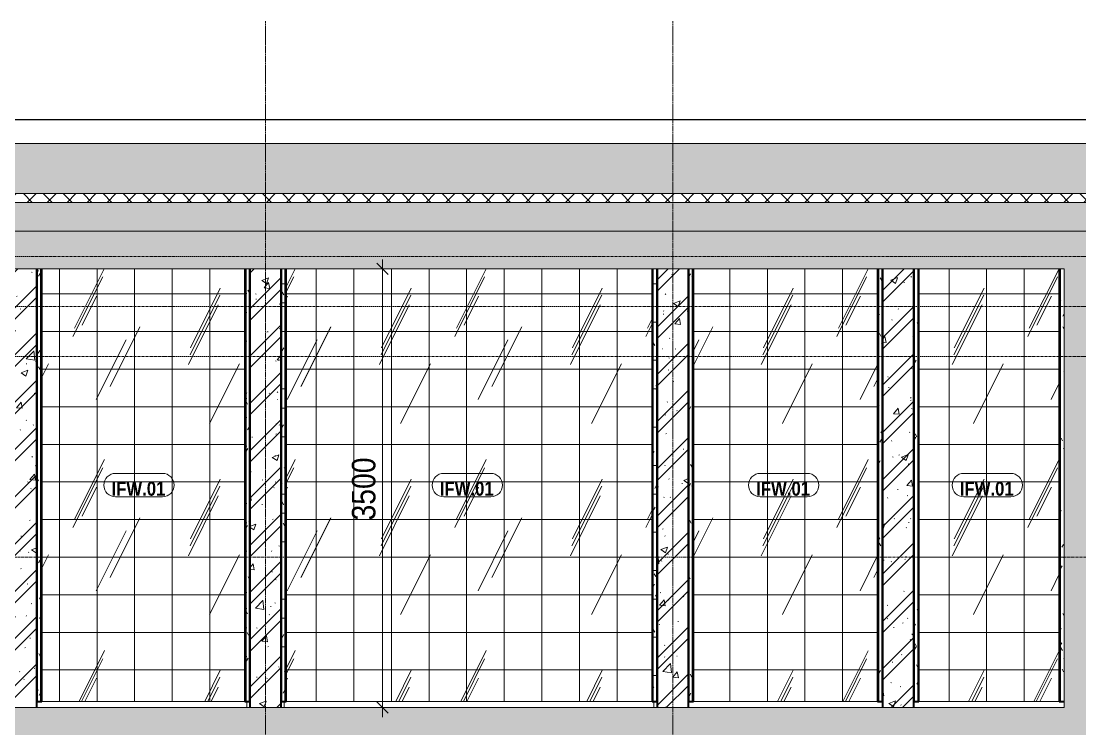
# Model space of a CAD drawing. Header units: millimetres. Extents: x 83532 to 228915, y -7302 to 22802.
# Drawn here: x 163531 to 171980, y -3369 to 2276 of the extents above; entities that cross this region are included whole.
import ezdxf

# ---------------------------------------------------------------- set-up
doc = ezdxf.new("R2010")
doc.units = ezdxf.units.MM
for name, pattern in [('Centre', [31.75, 6.35, -4.7625, 15.875, -4.7625]), ('Grid Line', [22.225, 12.7, -3.175, 3.175, -3.175]), ('Hidden', [7.14375, 4.7625, -2.38125])]:
    doc.linetypes.add(name, pattern=pattern)
for name, color, linetype, lineweight in [('0-3', 10, 'Continuous', 5), ('A-ANNO-DIMS', 211, 'Continuous', 9), ('A-ANNO-DIMS-75', 211, 'Continuous', 9), ('A-DETL-GENF', 92, 'Continuous', 18), ('A-DETL-GENF-1', 9, 'Continuous', 18), ('A-DETL-GENF-3', 92, 'Hidden', 25), ('A-DETL-THIN', 151, 'Continuous', 18), ('A-FLOR-FNSH-2', 7, 'Continuous', 18), ('A-FLOR-LEVL-2', 51, 'Centre', 9), ('A-FLOR-MCUT', 51, 'Continuous', 18), ('A-FLOR-PATT-1', 8, 'Continuous', 18), ('A-WALL', 113, 'Continuous', 18), ('A-WALL-1', 250, 'Continuous', 35), ('A-WALL-IDEN', 211, 'Continuous', 9), ('A-WALL-PATT-1', 111, 'Continuous', 18), ('A-WALL-PATT-2', 254, 'Continuous', 18), ('A-WALL-PATT-3', 9, 'Continuous', 18), ('I-WALL', 2, 'Continuous', 18), ('L-SITE-WALL-2', 7, 'Continuous', 18), ('S-GRID-1', 1, 'Grid Line', 9)]:
    doc.layers.add(name, color=color, linetype=linetype, lineweight=lineweight)
doc.styles.add('Arial_B', font='arialbd.ttf', dxfattribs={"width": 0.85, "height": 112.5})
doc.styles.add('UTM Avo', font='', dxfattribs={"width": 0.9, "height": 187.5})
doc.styles.get('UTM Avo').set_extended_font_data('UTM Avo')
doc.dimstyles.new('1_Dim_chi_tiet_2_5', dxfattribs={"dimscale": 304.8, "dimtxt": 187.368928, "dimasz": 0.295276, "dimexe": 0.246063, "dimexo": 0.0625, "dimgap": 0.024606, "dimtad": 1, "dimdec": 0, "dimrnd": 5, "dimzin": 0, "dimdsep": 46, "dimtxsty": 'UTM Avo', "dimblk1": 'OBLIQUE', "dimblk2": 'OBLIQUE', "dimsah": 1, "dimcen": 0.09, "dimdle": 0.246063, "dimazin": 0, "dimtfac": 1, "dimtdec": 4, "dimtix": 1, "dimtmove": 0, "dimatfit": 3, "dimfxl": 0.492126, "dimfxlon": 1, "dimtvp": 1, "dimtolj": 1, "dimtzin": 0, "dimarcsym": 2})
pattern_1 = [(50, (96991.94, 15725), (546.553, -47.817), [57.15, -628.65]), (355, (96991.94, 15725), (-105.728, 573.17), [45.72, -502.92]), (100.451, (97037.5, 15721), (440.828, 525.35), [48.57, -534.27]), (46.184, (96991.94, 15877.4), (813.237, -126.128), [85.725, -942.975]), (96.636, (97059.7, 15866.9), (712.207, 742.283), [72.855, -801.405]), (351.184, (96991.9, 15877.4), (712.215, 742.276), [68.58, -754.38]), (21, (97068.14, 15839.3), (454.843, -306.796), [57.15, -628.65]), (326, (97068.14, 15839.3), (185.406, 552.564), [45.72, -502.92]), (71.451, (97106.04, 15813.73), (640.251, 245.764), [48.57, -534.27]), (37.5, (96991.94, 15725), (9.2664, 253.665), [5.029, -491.795, 5.029, -505.511, -504.825]), (37.5, (96991.94, 15725), (9.2664, 253.665), [-1007.364, 5.029, -499.796]), (7.5, (96991.94, 15725), (200.4594, 300.5414), [5.029, -286.055, 5.029, -480.365, -192.405]), (7.5, (96991.94, 15725), (200.4594, 300.5414), [-776.478, 5.029, -187.376]), (327.5, (96822.02, 15725), (406.7728, -17.1864), [5.029, -185.471, 5.029, -589.331, -788.67]), (327.5, (96822.02, 15725), (406.7728, -17.1864), [-784.86, 5.029, -783.641]), (317.5, (96745.8, 15725), (444.388, 76.2803), [5.029, -242.621, 5.029, -389.687, -560.07]), (317.5, (96745.8, 15725), (444.388, 76.2803), [-642.366, 5.029, -555.041]), (45, (96991.94, 15725), (-188.5854, 188.5854), []), (45, (96991.94, 16010.75), (-188.5854, 188.5854), [])]
pattern_2 = [(0, (167815.49, 15725), (304.8, 76.2), [25.146, -203.454, 25.146, -203.454, -1219.2]), (0, (167815.49, 15725), (304.8, 76.2), [-457.2, 25.146, -432.054, 25.146, -203.454, -533.4]), (0, (167815.49, 15725), (304.8, 76.2), [-1143, 25.146, -127.254, 25.146, -355.854]), (120, (167929.79, 15763.1), (-218.39114, 225.86454), [25.146, -203.454, 25.146, -203.454, -1219.2]), (120, (167929.79, 15763.1), (-218.39114, 225.86454), [-457.2, 25.146, -432.054, 25.146, -203.454, -533.4]), (120, (167929.79, 15763.1), (-218.39114, 225.86454), [-1143, 25.146, -127.254, 25.146, -355.854]), (240, (167967.89, 15915.5), (-86.40886, -302.06454), [25.146, -203.454, 25.146, -203.454, -1219.2]), (240, (167967.89, 15915.5), (-86.40886, -302.06454), [-457.2, 25.146, -432.054, 25.146, -203.454, -533.4]), (240, (167967.89, 15915.5), (-86.40886, -302.06454), [-1143, 25.146, -127.254, 25.146, -355.854])]
pattern_3 = [(63.435, (169605.76, 15829.33), (-0.001, 1524), [532.46, -2875.3]), (63.435, (168081.76, 15829.33), (-0.001, 1524), [532.46, -2875.3]), (63.435, (170335.3, 16123.8), (-0.001, 1524), [532.46, -2875.3]), (63.435, (168811.3, 16123.8), (-0.001, 1524), [532.46, -2875.3]), (63.435, (170224.9, 16019.83), (-0.001, 1524), [532.46, -2875.3]), (63.435, (168700.9, 16019.83), (-0.001, 1524), [532.46, -2875.3]), (63.435, (170112.3, 16615.1), (-0.001, 1524), [258.8, -3148.965]), (63.435, (168588.3, 16615.1), (-0.001, 1524), [258.8, -3148.965]), (63.435, (170038.7, 16522.95), (-0.001, 1524), [532.46, -2875.3]), (63.435, (168514.7, 16522.95), (-0.001, 1524), [532.46, -2875.3]), (63.435, (170051.7, 16589.1), (-0.001, 1524), [532.46, -2875.3]), (63.435, (168527.7, 16589.1), (-0.001, 1524), [532.46, -2875.3]), (63.435, (169436.84, 16298.94), (-0.001, 1524), [532.46, -2875.3]), (63.435, (167912.84, 16298.94), (-0.001, 1524), [532.46, -2875.3]), (63.435, (169449.83, 16376.9), (-0.001, 1524), [532.46, -2875.3]), (63.435, (167925.83, 16376.9), (-0.001, 1524), [532.46, -2875.3]), (63.435, (169453.3, 16433.1), (-0.001, 1524), [532.46, -2875.3]), (63.435, (167929.3, 16433.1), (-0.001, 1524), [532.46, -2875.3])]

# ---------------------------------------------------------------- blocks, each defined once
blk = doc.blocks.new('NCV_TKTC_KET CAU_rvt-4-TKCS_BỂ XLNT - MẶT CẮT 2')
at = {"layer": 'A-WALL-PATT-3'}
h = blk.add_hatch(dxfattribs=at)
h.set_pattern_fill('FP_17', color=256, style=0, pattern_type=2)
h.set_pattern_definition(pattern_1)
h.paths.add_polyline_path([(92832.564287, -3200), (92832.564287, 300), (92582.564287, 300), (92582.564287, -3200)])
h = blk.add_hatch(dxfattribs=at)
h.set_pattern_fill('FP_17', color=256, style=0, pattern_type=2)
h.set_pattern_definition(pattern_1)
h.paths.add_polyline_path([(92832.564287, -3200), (92832.564287, 300), (92582.564287, 300), (92582.564287, -3200)])
h = blk.add_hatch(dxfattribs=at)
h.set_pattern_fill('FP_17', color=256, style=0, pattern_type=2)
h.set_pattern_definition(pattern_1)
h.paths.add_polyline_path([(94782.564287, -3200), (94782.564287, 300), (94532.564287, 300), (94532.564287, -3200)])
h = blk.add_hatch(dxfattribs=at)
h.set_pattern_fill('FP_17', color=256, style=0, pattern_type=2)
h.set_pattern_definition(pattern_1)
h.paths.add_polyline_path([(94782.564287, -3200), (94782.564287, 300), (94532.564287, 300), (94532.564287, -3200)])
h = blk.add_hatch(dxfattribs=at)
h.set_pattern_fill('FP_17', color=256, style=0, pattern_type=2)
h.set_pattern_definition(pattern_1)
h.paths.add_polyline_path([(98032.564287, -3200), (98032.564287, 300), (97782.564287, 300), (97782.564287, -3200)])
h = blk.add_hatch(dxfattribs=at)
h.set_pattern_fill('FP_17', color=256, style=0, pattern_type=2)
h.set_pattern_definition(pattern_1)
h.paths.add_polyline_path([(98032.564287, -3200), (98032.564287, 300), (97782.564287, 300), (97782.564287, -3200)])
h = blk.add_hatch(dxfattribs=at)
h.set_pattern_fill('FP_17', color=256, style=0, pattern_type=2)
h.set_pattern_definition(pattern_1)
h.paths.add_polyline_path([(99832.564287, -3200), (99832.564287, 300), (99582.564287, 300), (99582.564287, -3200)])
h = blk.add_hatch(dxfattribs=at)
h.set_pattern_fill('FP_17', color=256, style=0, pattern_type=2)
h.set_pattern_definition(pattern_1)
h.paths.add_polyline_path([(99832.564287, -3200), (99832.564287, 300), (99582.564287, 300), (99582.564287, -3200)])
at = {"layer": 'A-WALL-1'}
for p, q in [((92832.564287, -3200), (92832.564287, 300)), ((94532.564287, 300), (94532.564287, -3200)), ((94782.564287, -3200), (94782.564287, 300)), ((97782.564287, 300), (97782.564287, -3200)), ((98032.564287, -3200), (98032.564287, 300)), ((99582.564287, 300), (99582.564287, -3200)), ((99832.564287, -3200), (99832.564287, 300))]:
    blk.add_line(p, q, dxfattribs=at)
at = {"layer": 'L-SITE-WALL-2'}
for p, q in [((94507.564287, -3200), (94507.564287, -3150)), ((94807.564287, -3150), (94807.564287, -3200)), ((97757.564287, -3200), (97757.564287, -3150))]:
    blk.add_line(p, q, dxfattribs=at)
blk = doc.blocks.new('BORDER VIEW - BORDER VIEW-3431294-TKCS_BỂ XLNT - MẶT CẮT 2')
at = {"layer": 'A-DETL-GENF-3'}
blk.add_line((85732.6, 1491.4), (101795.7, 1491.4), dxfattribs=at)
blk = doc.blocks.new('DIMBLOCK106-TKCS_BỂ XLNT - MẶT CẮT 2')
at = {"layer": 'A-ANNO-DIMS-75', "lineweight": 25}
for p, q in [((166414, 300), (166369, 345)), ((166414, 300), (166459, 255)), ((166414, -3200), (166369, -3155)), ((166414, -3200), (166459, -3245))]:
    blk.add_line(p, q, dxfattribs=at)
at = {"layer": 'A-ANNO-DIMS-75'}
for p, q in [((166414, 375), (166414, -3275)), ((166564, 300), (166339, 300)), ((166414, 300), (166564, 300)), ((166564, -3200), (166339, -3200)), ((166414, -3200), (166564, -3200))]:
    blk.add_line(p, q, dxfattribs=at)
at = {"layer": 'A-ANNO-DIMS-75', "color": 0, "insert": (166170.4, -1706.8), "char_height": 187.5, "width": 616.236, "attachment_point": 1, "rotation": 90, "line_spacing_factor": 1.110334, "style": 'UTM Avo'}
blk.add_mtext('3500', dxfattribs=at)
blk = doc.blocks.new('_Oblique')
at = {"color": 0, "linetype": 'ByBlock', "lineweight": -2}
blk.add_line((-0.5, -0.5), (0.5, 0.5), dxfattribs=at)
blk = doc.blocks.new('CTL_WALL TAG NO MARK - 10-2062273-TKCS_BỂ XLNT - MẶT CẮT 2')
at = {"layer": 'A-WALL-IDEN'}
for p, q in [((87354.829912, -1331.25), (86981.001787, -1331.25)), ((86981.001787, -1518.75), (87354.829912, -1518.75))]:
    blk.add_line(p, q, dxfattribs=at)
for centre, start, end in [((86981.001787, -1425), 90, 270), ((87354.829912, -1425), 270, 90)]:
    blk.add_arc(centre, 93.75, start, end, dxfattribs=at)

msp = doc.modelspace()

# ---------------------------------------------------------------- hatches: boundary and pattern name
at = {"layer": 'A-DETL-GENF-1'}
h = msp.add_hatch(dxfattribs=at)
h.set_pattern_fill('FP_17', color=256, style=0, pattern_type=2)
h.set_pattern_definition([(50, (167815.5, 15725), (546.553, -47.817), [57.15, -628.65]), (355, (167815.5, 15725), (-105.728, 573.17), [45.72, -502.92]), (100.451, (167861.04, 15721), (440.828, 525.35), [48.57, -534.27]), (46.184, (167815.5, 15877.4), (813.237, -126.128), [85.725, -942.975]), (96.636, (167883.3, 15866.9), (712.207, 742.283), [72.855, -801.405]), (351.184, (167815.5, 15877.4), (712.215, 742.276), [68.58, -754.38]), (21, (167891.7, 15839.3), (454.843, -306.796), [57.15, -628.65]), (326, (167891.7, 15839.3), (185.406, 552.564), [45.72, -502.92]), (71.451, (167929.6, 15813.73), (640.251, 245.764), [48.57, -534.27]), (37.5, (167815.5, 15725), (9.2664, 253.665), [5.029, -491.795, 5.029, -505.511, -504.825]), (37.5, (167815.5, 15725), (9.2664, 253.665), [-1007.364, 5.029, -499.796]), (7.5, (167815.5, 15725), (200.4594, 300.5414), [5.029, -286.055, 5.029, -480.365, -192.405]), (7.5, (167815.5, 15725), (200.4594, 300.5414), [-776.478, 5.029, -187.376]), (327.5, (167645.57, 15725), (406.7728, -17.1864), [5.029, -185.471, 5.029, -589.331, -788.67]), (327.5, (167645.57, 15725), (406.7728, -17.1864), [-784.86, 5.029, -783.641]), (317.5, (167569.37, 15725), (444.388, 76.2803), [5.029, -242.621, 5.029, -389.687, -560.07]), (317.5, (167569.37, 15725), (444.388, 76.2803), [-642.366, 5.029, -555.041]), (45, (167815.5, 15725), (-188.5854, 188.5854), []), (45, (167815.5, 16010.75), (-188.5854, 188.5854), [])])
h.paths.add_polyline_path([(171456.1, -4700), (172456.1, -4700), (172456.1, -3200), (172156.1, -3200), (172156.1, 600), (157006.1, 600), (157006.1, -3200), (156656.1, -3200), (156656.1, -4700), (157656.1, -4700), (157656.1, -3500), (161156.1, -3500), (161156.1, -4700), (162156.1, -4700), (162156.1, -3500), (165026.8, -3500), (165026.8, -4700), (166026.8, -4700), (166026.8, -3500), (168306.1, -3500), (168306.1, -4700), (169306.1, -4700), (169306.1, -3500), (171456.1, -3500), (171456.1, -4484.3)])
h.paths.add_polyline_path([(168306.1, -3200), (157306.1, -3200), (157306.1, 300), (171856.1, 300), (171856.1, -3200), (168856.1, -3200)])
at = {"layer": 'A-FLOR-PATT-1'}
h = msp.add_hatch(dxfattribs=at)
h.set_pattern_fill('FP_20', color=256, style=0, pattern_type=2)
h.set_pattern_definition([(45, (167815.49, 15725), (-79.5495, 79.5495), []), (135, (167815.49, 15725), (-79.5495, -79.5495), [])])
h.paths.add_polyline_path([(160484.5, 830), (172769.3, 830), (172769.3, 900), (156406.1, 900), (156406.1, 830), (156878.1, 830)])
h = msp.add_hatch(dxfattribs=at)
h.set_pattern_fill('FP_18', color=256, style=0, pattern_type=2)
h.set_pattern_definition(pattern_2)
h.paths.add_polyline_path([(156406.1, 500), (157006.1, 500), (157006.1, 600), (172156.1, 600), (172156.1, 500), (172769.3, 500), (172769.3, 830), (156406.1, 830), (156406.1, 600)])
h = msp.add_hatch(dxfattribs=at)
h.set_pattern_fill('FP_19', color=256, style=0, pattern_type=2)
h.set_pattern_definition([(50, (167815.49, 15725), (136.6383, -11.95415), [14.287, -157.162]), (355, (167815.5, 15725), (-26.4318, 143.293), [11.43, -125.73]), (100.451, (167826.88, 15724), (110.2073, 131.33785), [12.143, -133.568]), (46.184, (167815.5, 15763.1), (203.3093, -31.5316), [21.431, -235.744]), (96.636, (167832.44, 15760.47), (178.052, 185.5712), [18.214, -200.351]), (351.184, (167815.5, 15763.1), (178.0542, 185.5685), [17.145, -188.595]), (21, (167834.54, 15753.58), (113.7111, -76.6989), [14.287, -157.162]), (326, (167834.54, 15753.58), (46.352, 138.1412), [11.43, -125.73]), (71.451, (167844.02, 15747.18), (160.06335, 61.4411), [12.143, -133.568]), (37.5, (167815.493, 15725), (2.31655, 63.41591), [2.515, -121.691, 2.515, -125.12, -126.206]), (37.5, (167815.493, 15725), (2.31655, 63.41591), [-251.841, 2.515, -123.692]), (7.5, (167815.49, 15725), (50.11464, 75.13506), [2.515, -70.256, 2.515, -118.834, -48.101]), (7.5, (167815.49, 15725), (50.11464, 75.13506), [-194.119, 2.515, -45.587]), (327.5, (167773.01, 15725), (101.69342, -4.29674), [2.515, -45.11, 2.515, -146.075, -197.167]), (327.5, (167773.01, 15725), (101.69342, -4.29674), [-196.215, 2.515, -194.653]), (317.5, (167753.96, 15725), (111.0972, 19.0699), [2.515, -59.398, 2.515, -96.164, -140.017]), (317.5, (167753.96, 15725), (111.0972, 19.0699), [-160.591, 2.515, -137.503])])
h.paths.add_polyline_path([(156406.1, 500), (157006.1, 500), (157006.1, 600), (172156.1, 600), (172156.1, 500), (172769.3, 500), (172769.3, 830), (156406.1, 830), (156406.1, 600)])
at = {"layer": 'A-WALL-PATT-1'}
h = msp.add_hatch(dxfattribs=at)
h.set_pattern_fill('FP_18', color=256, style=0, pattern_type=2)
h.set_pattern_definition(pattern_2)
h.paths.add_polyline_path([(163686.1, -3150), (163686.1, 300), (163656.1, 300), (163656.1, -3150), (163680, -3150)])
h = msp.add_hatch(dxfattribs=at)
h.set_pattern_fill('FP_21', color=256, style=0, pattern_type=2)
h.set_pattern_definition(pattern_3)
h.paths.add_polyline_path([(163696.1, -3150), (163696.1, 300), (163686.1, 300), (163686.1, -3150)])
h = msp.add_hatch(dxfattribs=at)
h.set_pattern_fill('FP_18', color=256, style=0, pattern_type=2)
h.set_pattern_definition(pattern_2)
h.paths.add_polyline_path([(165326.1, -3150), (165356.1, -3150), (165356.1, 300), (165326.1, 300), (165326.1, -1753.8)])
h = msp.add_hatch(dxfattribs=at)
h.set_pattern_fill('FP_18', color=256, style=0, pattern_type=2)
h.set_pattern_definition(pattern_2)
h.paths.add_polyline_path([(165631.1, -3150), (165636.1, -3150), (165636.1, 300), (165606.1, 300), (165606.1, -3150)])
h = msp.add_hatch(dxfattribs=at)
h.set_pattern_fill('FP_21', color=256, style=0, pattern_type=2)
h.set_pattern_definition(pattern_3)
h.paths.add_polyline_path([(165646.1, -3150), (165646.1, 300), (165636.1, 300), (165636.1, -3150)])
h = msp.add_hatch(dxfattribs=at)
h.set_pattern_fill('FP_21', color=256, style=0, pattern_type=2)
h.set_pattern_definition(pattern_3)
h.paths.add_polyline_path([(168566.1, -3150), (168576.1, -3150), (168576.1, 300), (168566.1, 300), (168566.1, -1753.8)])
h = msp.add_hatch(dxfattribs=at)
h.set_pattern_fill('FP_18', color=256, style=0, pattern_type=2)
h.set_pattern_definition(pattern_2)
h.paths.add_polyline_path([(168581.1, -3150), (168606.1, -3150), (168606.1, 300), (168576.1, 300), (168576.1, -3150)])
h = msp.add_hatch(dxfattribs=at)
h.set_pattern_fill('FP_18', color=256, style=0, pattern_type=2)
h.set_pattern_definition(pattern_2)
h.paths.add_polyline_path([(168886.1, -3150), (168886.1, 300), (168856.1, 300), (168856.1, -3150)])
h = msp.add_hatch(dxfattribs=at)
h.set_pattern_fill('FP_21', color=256, style=0, pattern_type=2)
h.set_pattern_definition(pattern_3)
h.paths.add_polyline_path([(168896.1, -3150), (168896.1, 300), (168886.1, 300), (168886.1, -3150)])
h = msp.add_hatch(dxfattribs=at)
h.set_pattern_fill('FP_21', color=256, style=0, pattern_type=2)
h.set_pattern_definition(pattern_3)
h.paths.add_polyline_path([(170376.1, -3150), (170376.1, 300), (170366.1, 300), (170366.1, -3150)])
h = msp.add_hatch(dxfattribs=at)
h.set_pattern_fill('FP_18', color=256, style=0, pattern_type=2)
h.set_pattern_definition(pattern_2)
h.paths.add_polyline_path([(170384, -3150), (170406.1, -3150), (170406.1, 300), (170376.1, 300), (170376.1, -3150)])
h = msp.add_hatch(dxfattribs=at)
h.set_pattern_fill('FP_18', color=256, style=0, pattern_type=2)
h.set_pattern_definition(pattern_2)
h.paths.add_polyline_path([(170673.3, -3150), (170686.1, -3150), (170686.1, 300), (170656.1, 300), (170656.1, -3150)])
h = msp.add_hatch(dxfattribs=at)
h.set_pattern_fill('FP_21', color=256, style=0, pattern_type=2)
h.set_pattern_definition(pattern_3)
h.paths.add_polyline_path([(171816.1, -3150), (171826.1, -3150), (171826.1, 300), (171816.1, 300), (171816.1, -1753.8)])
h = msp.add_hatch(dxfattribs=at)
h.set_pattern_fill('FP_18', color=256, style=0, pattern_type=2)
h.set_pattern_definition(pattern_2)
h.paths.add_polyline_path([(171856.1, -3150), (171856.1, 300), (171826.1, 300), (171826.1, -3150)])
at = {"layer": 'A-WALL-PATT-2'}
h = msp.add_hatch(dxfattribs=at)
h.set_pattern_fill('FP_29', color=256, style=0, pattern_type=2)
h.set_pattern_definition([(0, (167815.5, 15725), (609.6, 152.4), [25.146, -432.054, 25.146, -432.054, -2438.4]), (0, (167815.5, 15725), (609.6, 152.4), [-914.4, 25.146, -889.254, 25.146, -432.054, -1066.8]), (0, (167815.5, 15725), (609.6, 152.4), [-2286, 25.146, -279.654, 25.146, -736.854]), (120, (168044.1, 15801.2), (-436.7823, 451.7291), [25.146, -432.054, 25.146, -432.054, -2438.4]), (120, (168044.1, 15801.2), (-436.7823, 451.7291), [-914.4, 25.146, -889.254, 25.146, -432.054, -1066.8]), (120, (168044.1, 15801.2), (-436.7823, 451.7291), [-2286, 25.146, -279.654, 25.146, -736.854]), (240, (168120.3, 16106), (-172.8177, -604.1291), [25.146, -432.054, 25.146, -432.054, -2438.4]), (240, (168120.3, 16106), (-172.8177, -604.1291), [-914.4, 25.146, -889.254, 25.146, -432.054, -1066.8]), (240, (168120.3, 16106), (-172.8177, -604.1291), [-2286, 25.146, -279.654, 25.146, -736.854])])
h.paths.add_polyline_path([(156406.1, 900), (172769.3, 900), (172769.3, 1300), (156406.1, 1300)])
h = msp.add_hatch(dxfattribs=at)
h.set_pattern_fill('FP_30', color=256, style=0, pattern_type=2)
h.set_pattern_definition([(349.695, (187215.163, 869.39), (3657.59817, -609.61005), [68.155, -6747.38]), (0, (187282.2, 857.2), (609.6, 609.6), [67.056, -542.544]), (18.435, (187349.28, 857.2), (1219.1992, 609.6016), [57.832, -1869.893]), (172.875, (187404.14, 875.49), (4267.1994, -609.59911), [49.148, -4865.604]), (174.806, (187355.37, 881.584), (6096.00395, -609.55472), [67.333, -6665.92]), (194.036, (187288.32, 887.68), (-1828.8022, -609.5924), [75.403, -2438.042]), (9.462, (187263.93, 869.39), (3048.00504, 609.5835), [37.081, -3670.971]), (353.66, (187300.51, 875.49), (-4876.8008, 609.58348), [55.202, -5464.96]), (185.711, (187355.37, 869.39), (-5486.39511, -609.63944), [61.264, -6065.139]), (168.69, (187294.41, 863.3), (2438.40003, -609.6026), [31.084, -3077.279]), (354.806, (187160.3, 863.296), (-6096.00395, 609.55472), [67.333, -6665.92]), (348.69, (187227.36, 857.2), (-2438.40003, 609.6026), [62.167, -3046.194]), (0, (187288.3, 845), (609.6, 609.6), [73.152, -536.448]), (20.556, (187361.47, 845.01), (3048.0001, 1219.19697), [52.084, -5156.34]), (3.814, (187410.235, 863.296), (8534.401155, 609.58889), [91.643, -9072.654]), (354.806, (187501.675, 869.39), (-6096.00395, 609.55472), [67.333, -6665.92]), (0, (187568.73, 863.3), (609.6, 609.6), [67.056, -542.544]), (5.194, (187026.19, 863.296), (6096.00395, 609.55472), [67.333, -6665.92]), (354.806, (187093.243, 869.39), (-6096.00395, 609.55472), [67.333, -6665.92]), (0, (187026.2, 875.5), (609.6, 609.6), [36.576, -573.024]), (5.194, (187062.763, 875.49), (6096.00395, 609.55472), [67.333, -6665.92]), (0, (187129.8, 881.6), (609.6, 609.6), [60.96, -548.64]), (10.305, (187190.78, 881.584), (-3657.59817, -609.61005), [68.155, -6747.38]), (5.194, (187257.835, 893.776), (6096.00395, 609.55472), [67.333, -6665.92]), (354.806, (187324.89, 899.87), (-6096.00395, 609.55472), [67.333, -6665.92]), (354.806, (187391.95, 893.776), (-6096.00395, 609.55472), [67.333, -6665.92]), (351.87, (187459, 887.68), (-3657.60043, 609.5929), [86.21, -4224.312]), (0, (187544.35, 875.5), (609.6, 609.6), [91.44, -518.16]), (347.471, (187519.96, 509.73), (3047.99888, -609.61085), [56.202, -5564.033]), (354.289, (187574.83, 497.536), (-5486.39511, 609.63944), [61.264, -6065.139]), (8.13, (187519.96, 509.73), (3657.60043, 609.5929), [43.105, -4267.418]), (9.462, (187562.64, 515.82), (3048.00504, 609.5835), [74.161, -3633.892]), (0, (187026.2, 528), (609.6, 609.6), [73.152, -536.448]), (350.538, (187099.34, 528.02), (-3048.00504, 609.5835), [37.081, -3670.971]), (201.801, (187135.92, 521.92), (1828.80447, 609.58684), [32.828, -3249.968]), (192.995, (187105.435, 509.73), (5486.39314, 1219.23746), [81.331, -8051.747]), (352.875, (187587.02, 509.73), (-4267.1994, 609.59911), [49.148, -4865.604]), (7.125, (187587.02, 509.73), (4267.1994, 609.59911), [49.148, -4865.604]), (0, (187026.2, 515.8), (609.6, 609.6), [48.768, -560.832]), (194.036, (187074.96, 515.82), (-1828.8022, -609.5924), [50.269, -2463.177]), (356.633, (187160.3, 534.112), (-9753.594387, 609.691875), [103.811, -10277.302]), (357.709, (187263.931, 528.016), (-14630.396648, 609.69909), [152.522, -15099.665]), (3.18, (187416.33, 521.92), (10363.19831, 609.63121), [109.897, -10879.823]), (9.462, (187526.06, 528.02), (3048.00504, 609.5835), [111.242, -3596.81]), (10.305, (187026.19, 473.15), (-3657.59817, -609.61005), [68.155, -6747.38]), (15.945, (187093.24, 485.34), (-2438.40422, -609.58315), [88.759, -4349.196]), (0, (187178.6, 509.7), (609.6, 609.6), [79.248, -530.352]), (351.87, (187257.835, 509.73), (-3657.60043, 609.5929), [86.21, -4224.312]), (3.576, (187343.18, 497.536), (9144.002965, 609.546796), [97.726, -9674.906]), (351.254, (187440.715, 503.63), (4267.20096, -609.58783), [80.18, -7937.856]), (345.964, (187519.96, 491.44), (-1828.8022, 609.5924), [75.403, -2438.042]), (0, (187593.1, 473.15), (609.6, 609.6), [42.672, -566.928]), (174.806, (187160.3, 534.11), (6096.00395, -609.55472), [134.665, -6598.587]), (355.236, (187026.187, 570.69), (-6705.59647, 609.64143), [146.811, -7193.745]), (0, (187172.5, 558.5), (609.6, 609.6), [140.208, -469.392]), (4.086, (187312.7, 558.496), (7924.795033, 609.65274), [171.123, -8385.02]), (0, (187483.4, 570.7), (609.6, 609.6), [152.4, -457.2]), (7.125, (187026.19, 442.67), (4267.1994, 609.59911), [147.443, -4767.311]), (6.34, (187172.49, 460.96), (4876.8008, 609.58348), [110.403, -5409.758]), (357.51, (187282.22, 473.152), (-13411.196973, 609.70439), [140.34, -13893.706]), (353.48, (187422.427, 467.056), (-15849.59217, 1828.855172), [214.749, -21260.135]), (3.013, (187026.187, 838.912), (10972.79715, 609.6408), [115.984, -11482.446]), (351.87, (187142.01, 845.01), (-3657.60043, 609.5929), [129.316, -4181.208]), (357.614, (187270.027, 826.72), (-14020.799432, 609.613717), [146.431, -14496.664]), (10.62, (187416.33, 820.624), (-6705.592456, -1219.239726), [99.236, -9824.334]), (0, (187513.87, 838.9), (609.6, 609.6), [121.92, -487.68]), (356.82, (187026.187, 912.064), (-10363.19831, 609.63121), [109.897, -10879.823]), (6.009, (187135.915, 905.968), (-6095.998992, -609.599175), [116.464, -11529.929]), (6.71, (187251.74, 918.16), (-5486.397345, -609.615732), [104.346, -10330.325]), (354.289, (187355.37, 930.35), (-5486.39511, 609.63944), [122.528, -6003.877]), (347.905, (187477.29, 918.16), (-5486.394867, 1219.22295), [87.281, -8640.862]), (9.462, (187562.64, 899.87), (3048.00504, 609.5835), [74.161, -3633.892]), (3.814, (187026.187, 796.24), (8534.401155, 609.58889), [91.643, -9072.654]), (347.196, (187117.627, 802.336), (-7924.80896, 1828.76326), [137.532, -13615.67]), (0, (187251.74, 771.86), (609.6, 609.6), [152.4, -457.2]), (5.44, (187404.14, 771.856), (-6705.60249, -609.560852), [128.595, -12730.932]), (6.71, (187532.155, 784.048), (-5486.397345, -609.615732), [104.346, -10330.325]), (0, (187026.2, 954.74), (609.6, 609.6), [103.632, -505.968]), (8.13, (187129.82, 954.74), (3657.60043, 609.5929), [172.421, -4138.102]), (357.614, (187300.507, 979.12), (-14020.799432, 609.613717), [146.431, -14496.664]), (354.472, (187446.811, 973.024), (12801.591011, -1219.302898), [189.859, -18796.025]), (6.843, (187026.187, 400), (-10363.195037, -1219.241277), [153.494, -15195.842]), (0, (187178.6, 418.3), (609.6, 609.6), [170.688, -438.912]), (356.348, (187349.275, 418.288), (-18897.6049634, 1219.1266646), [287.095, -28422.422]), (0, (187026.2, 613.36), (609.6, 609.6), [146.304, -463.296]), (4.764, (187172.49, 613.36), (6705.59647, 609.64143), [146.811, -7193.745]), (358.152, (187318.795, 625.552), (-18287.996238, 609.724117), [189.074, -18718.355]), (357.274, (187507.77, 619.456), (-12192.004244, 609.534153), [128.161, -12687.945]), (354.806, (187026.19, 710.896), (-6096.00395, 609.55472), [134.665, -6598.587]), (0, (187160.3, 698.7), (609.6, 609.6), [195.072, -414.528]), (1.909, (187355.371, 698.704), (17678.401049, 609.553228), [182.982, -18115.176]), (3.576, (187538.25, 704.8), (9144.002965, 609.546796), [97.726, -9674.906])])
h.paths.add_polyline_path([(156406.1, 900), (172769.3, 900), (172769.3, 1300), (156406.1, 1300)])
h = msp.add_hatch(dxfattribs=at)
h.set_pattern_fill('FP_21', color=256, style=0, pattern_type=2)
h.set_pattern_definition(pattern_3)
h.paths.add_polyline_path([(165316.1, -3150), (165316.1, 300), (163696.1, 300), (163696.1, -3150), (164690.8, -3150)])
h = msp.add_hatch(dxfattribs=at)
h.set_pattern_fill('FP_26', color=256, style=0, pattern_type=2)
h.set_pattern_definition([(0, (165336.12, -2000), (0, 300), []), (90, (165336.12, -2000), (-300, 2e-14), [])])
h.paths.add_polyline_path([(165316.1, -3150), (165316.1, 300), (163696.1, 300), (163696.1, -3150), (164690.8, -3150)])
h = msp.add_hatch(dxfattribs=at)
h.set_pattern_fill('FP_21', color=256, style=0, pattern_type=2)
h.set_pattern_definition(pattern_3)
h.paths.add_polyline_path([(166793.9, -3150), (168566.1, -3150), (168566.1, 300), (165646.1, 300), (165646.1, -3150)])
h = msp.add_hatch(dxfattribs=at)
h.set_pattern_fill('FP_27', color=256, style=0, pattern_type=2)
h.set_pattern_definition([(0, (168586.12, -2000), (0, 300), []), (90, (168586.12, -2000), (-300, 2e-14), [])])
h.paths.add_polyline_path([(166793.9, -3150), (168566.1, -3150), (168566.1, 300), (165646.1, 300), (165646.1, -3150)])
h = msp.add_hatch(dxfattribs=at)
h.set_pattern_fill('FP_21', color=256, style=0, pattern_type=2)
h.set_pattern_definition(pattern_3)
h.paths.add_polyline_path([(170366.1, -3150), (170366.1, 300), (168896.1, 300), (168896.1, -3150), (168897.1, -3150)])
h = msp.add_hatch(dxfattribs=at)
h.set_pattern_fill('FP_31', color=256, style=0, pattern_type=2)
h.set_pattern_definition([(0, (170386.12, -2000), (0, 300), []), (90, (170386.12, -2000), (-300, 2e-14), [])])
h.paths.add_polyline_path([(170366.1, -3150), (170366.1, 300), (168896.1, 300), (168896.1, -3150), (168897.1, -3150)])
h = msp.add_hatch(dxfattribs=at)
h.set_pattern_fill('FP_21', color=256, style=0, pattern_type=2)
h.set_pattern_definition(pattern_3)
h.paths.add_polyline_path([(171816.1, -3150), (171816.1, 300), (170696.1, 300), (170696.1, -3150), (171000.2, -3150)])
h = msp.add_hatch(dxfattribs=at)
h.set_pattern_fill('FP_28', color=256, style=0, pattern_type=2)
h.set_pattern_definition([(0, (171836.12, -2000), (0, 300), []), (90, (171836.12, -2000), (-300, 2e-14), [])])
h.paths.add_polyline_path([(171816.1, -3150), (171816.1, 300), (170696.1, 300), (170696.1, -3150), (171000.2, -3150)])

# ---------------------------------------------------------------- linework, layer by layer
at = {"layer": 'A-DETL-THIN'}
for p, q in [((172156.1, 600), (157006.1, 600)), ((157306.1, 300), (171856.1, 300)), ((171856.1, 300), (171856.1, -3200)), ((171856.1, -3200), (157306.1, -3200))]:
    msp.add_line(p, q, dxfattribs=at)
at = {"layer": 'A-FLOR-FNSH-2'}
msp.add_line((172769.3, 900), (156406.1, 900), dxfattribs=at)
at = {"layer": 'A-FLOR-LEVL-2'}
for p, q in [((173664.7, 400), (155335, 400)), ((174617.2, 0), (155335, 0)), ((173664.7, -400), (155335, -400)), ((155335, -2000), (173664.7, -2000))]:
    msp.add_line(p, q, dxfattribs=at)
at = {"layer": 'A-FLOR-MCUT'}
msp.add_line((172769.3, 830), (156406.1, 830), dxfattribs=at)
at = {"layer": 'A-WALL'}
for p, q in [((172769.3, 1300), (156406.1, 1300)), ((163686.1, 300), (163686.1, -3150)), ((165326.1, -3150), (165326.1, 300)), ((165636.1, 300), (165636.1, -3150)), ((168576.1, -3150), (168576.1, 300)), ((168886.1, 300), (168886.1, -3150)), ((170376.1, -3150), (170376.1, 300)), ((170686.1, 300), (170686.1, -3150)), ((171826.1, -3150), (171826.1, 300))]:
    msp.add_line(p, q, dxfattribs=at)
at = {"layer": 'A-WALL-1'}
for p, q in [((163656.1, 300), (163656.1, -3150)), ((163696.1, -3150), (163696.1, 300)), ((165316.1, 300), (165316.1, -3150)), ((165356.1, -3150), (165356.1, 300)), ((165606.1, 300), (165606.1, -3150)), ((165646.1, -3150), (165646.1, 300)), ((168566.1, 300), (168566.1, -3150)), ((168606.1, -3150), (168606.1, 300)), ((168856.1, 300), (168856.1, -3150)), ((168896.1, -3150), (168896.1, 300)), ((170366.1, 300), (170366.1, -3150)), ((170406.1, -3150), (170406.1, 300)), ((170656.1, 300), (170656.1, -3150)), ((170696.1, -3150), (170696.1, 300)), ((171816.1, 300), (171816.1, -3150)), ((163656.1, -3150), (163696.1, -3150)), ((165316.1, -3150), (165356.1, -3150)), ((165606.1, -3150), (165646.1, -3150)), ((168566.1, -3150), (168606.1, -3150)), ((168856.1, -3150), (168896.1, -3150)), ((170366.1, -3150), (170406.1, -3150)), ((170656.1, -3150), (170696.1, -3150)), ((171816.1, -3150), (171856.1, -3150))]:
    msp.add_line(p, q, dxfattribs=at)
at = {"layer": 'I-WALL'}
for p, q in [((163696.1, -3150), (165316.1, -3150)), ((165646.1, -3150), (168566.1, -3150)), ((168896.1, -3150), (170366.1, -3150)), ((170696.1, -3150), (171816.1, -3150))]:
    msp.add_line(p, q, dxfattribs=at)
at = {"layer": 'S-GRID-1'}
for p, q in [((165481.1, 401), (165481.1, 2276)), ((168731.1, 401), (168731.1, 2276)), ((165481.1, -4584.2), (165481.1, 401)), ((168731.1, -4584.2), (168731.1, 401))]:
    msp.add_line(p, q, dxfattribs=at)

# ---------------------------------------------------------------- block references
at = {"layer": '0-3'}
msp.add_blockref('NCV_TKTC_KET CAU_rvt-4-TKCS_BỂ XLNT - MẶT CẮT 2', (70823.6, 0), dxfattribs=at)
at = {"layer": 'A-DETL-GENF'}
msp.add_blockref('BORDER VIEW - BORDER VIEW-3431294-TKCS_BỂ XLNT - MẶT CẮT 2', (70823.6, 0), dxfattribs=at)
at = {"layer": 'A-WALL-IDEN'}
for p in [(77303.6, 0), (79923.6, 0), (82448.6, 0), (84073.6, 0)]:
    msp.add_blockref('CTL_WALL TAG NO MARK - 10-2062273-TKCS_BỂ XLNT - MẶT CẮT 2', p, dxfattribs=at)

# ---------------------------------------------------------------- texts
at = {"layer": 'A-WALL-IDEN', "char_height": 112.5, "width": 443.062, "attachment_point": 5, "line_spacing_factor": 0.936439, "style": 'Arial_B'}
for insert in [(164466.8, -1454), (167086.8, -1454), (169611.8, -1454), (171236.8, -1454)]:
    msp.add_mtext('\\pt3.18712,6.37537,9.5625,12.74963,15.93788,19.125,22.31213,25.50037,28.6875,31.87463,35.06287,38.25,41.43712,44.62537,47.8125,50.99962,54.18787,57.375,60.56212,63.75037,66.9375,70.12462,73.31287,76.5,79.68712,82.87537,86.0625,89.24962,92.43787,95.625,98.81212,102.00038;IFW.01', dxfattribs=dict(at, insert=insert))

# ---------------------------------------------------------------- dimensions: what is measured, and where the dimension line sits
at = {"layer": 'A-ANNO-DIMS'}
dim = msp.add_linear_dim(base=(166414, -3200), p1=(166564, 300), p2=(166564, -3200), angle=90, dimstyle='1_Dim_chi_tiet_2_5', override={"dimpost": '<>', "dimfxl": 3500}, dxfattribs=at)
dim.commit()
dim.dimension.update_dxf_attribs({"geometry": 'DIMBLOCK106-TKCS_BỂ XLNT - MẶT CẮT 2', "text_midpoint": (166309.5, -1450)})

doc.saveas('drawing.dxf')
